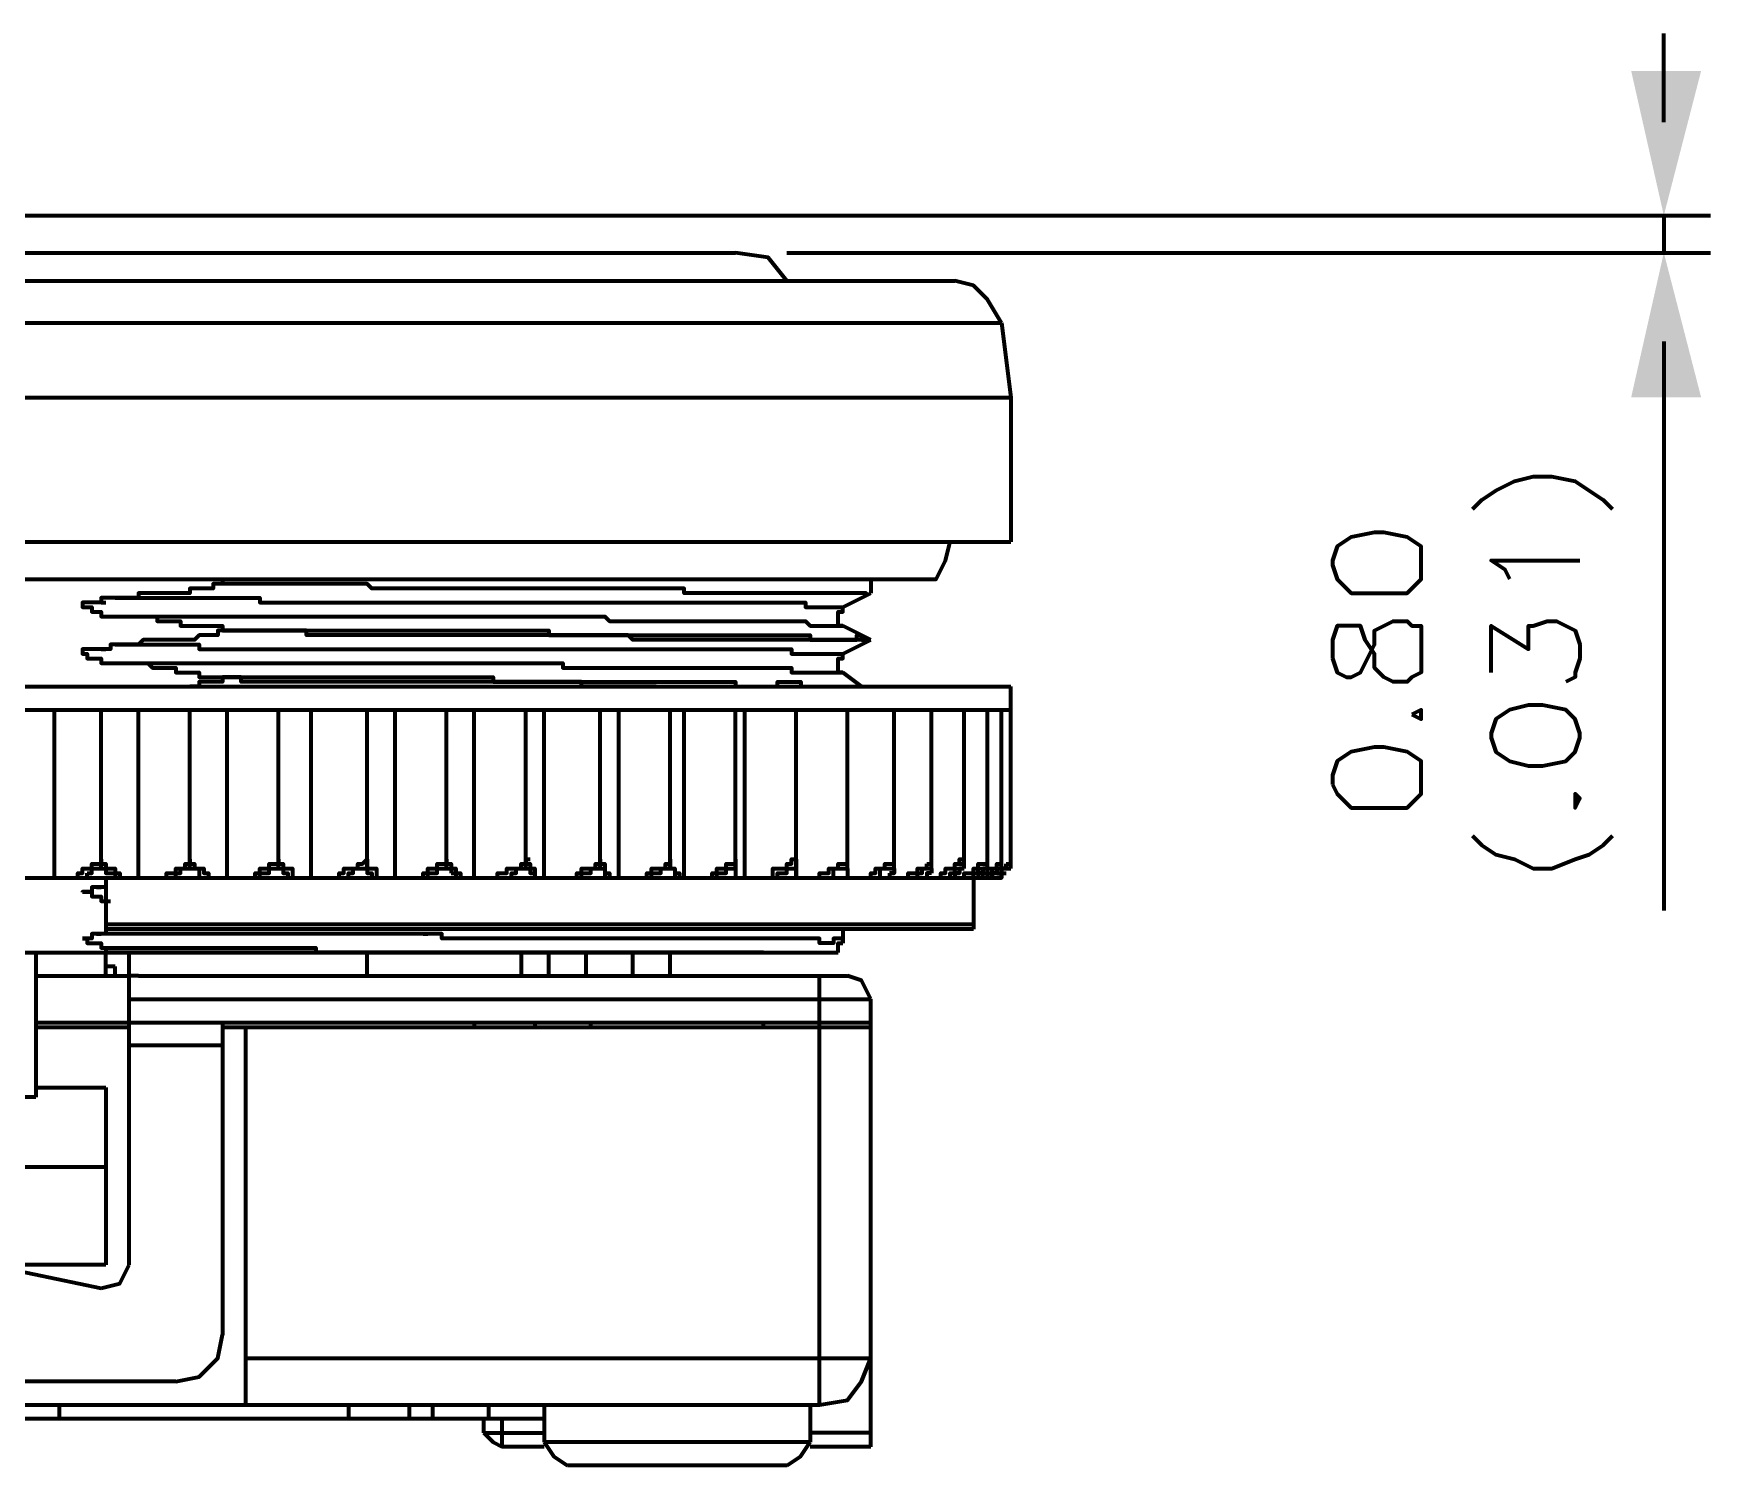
# Model space of a CAD drawing. Header units: inches. Extents: x 19 to 378, y -1 to 556.
# Drawn here: x 313.94 to 353.89, y 386.67 to 420.78 of the extents above; entities that cross this region are included whole.
import ezdxf

# ---------------------------------------------------------------- set-up
doc = ezdxf.new("R2010")
doc.units = ezdxf.units.IN
doc.layers.add('H', color=7, linetype='CONTINUOUS', lineweight=100)
doc.layers.add('P', color=250, linetype='CONTINUOUS', lineweight=100)

msp = doc.modelspace()

# ---------------------------------------------------------------- hatches: boundary and pattern name
at = {"layer": 'H', "linetype": 'CONTINUOUS'}
for points in [[(353.667, 419.889), (352, 419.889), (352.778, 416.444)], [(352, 412.111), (353.667, 412.111), (352.778, 415.556)]]:
    msp.add_hatch(color=0, dxfattribs=at).paths.add_polyline_path(points)

# ---------------------------------------------------------------- linework, layer by layer
at = {"layer": 'P', "color": 0, "linetype": 'CONTINUOUS'}
for points in [[(352.778, 418.667), (352.778, 420.778)], [(313.333, 416.444), (353.889, 416.444)], [(352.778, 416.444), (352.778, 415.556)], [(293.778, 415.556), (330.667, 415.556)], [(331.889, 414.889), (331.444, 415.444), (330.667, 415.556)], [(331.889, 415.556), (353.889, 415.556)], [(288.667, 414.889), (335.889, 414.889)], [(337, 413.889), (336.667, 414.444), (336.333, 414.778), (335.889, 414.889)], [(287.556, 413.889), (337, 413.889)], [(337, 413.889), (337.222, 412.111)], [(352.778, 413.444), (352.778, 399.889)], [(287.333, 412.111), (337.222, 412.111)], [(337.222, 412.111), (337.222, 408.667)], [(348.222, 409.444), (348.444, 409.667), (348.778, 409.889), (349.222, 410.111), (349.667, 410.222), (350.111, 410.222), (350.667, 410.111), (351, 409.889), (351.333, 409.667), (351.556, 409.444)], [(287.333, 408.667), (337.222, 408.667)], [(335, 407.778), (335.444, 407.778), (335.667, 408.222), (335.778, 408.667)], [(344.889, 408.111), (345, 407.778), (345.333, 407.444), (345.889, 407.444), (346.111, 407.444), (346.667, 407.444), (347, 407.778), (347, 408.111), (347, 408.222), (347, 408.556), (346.667, 408.778), (346.111, 408.889), (345.889, 408.889), (345.333, 408.778), (345, 408.556), (344.889, 408.222), (344.889, 408.111), (344.889, 408.111)], [(349.111, 407.778), (349, 408), (348.667, 408.222), (350.778, 408.222)], [(289.556, 407.778), (335, 407.778)], [(318.444, 407.667), (318.222, 407.667), (318.222, 407.556), (317.667, 407.556), (317.667, 407.444), (317.111, 407.444), (317.111, 407.444), (316.444, 407.444), (316.444, 407.333), (315.889, 407.333), (317.333, 407.333)], [(318.444, 407.778), (318.444, 407.667)], [(324.444, 407.556), (322, 407.556), (321.889, 407.667), (318.444, 407.667)], [(333.778, 407.444), (333.778, 407.444), (333.444, 407.444), (333.333, 407.444), (332.778, 407.444), (332.667, 407.444), (329.444, 407.444), (329.444, 407.556), (324.444, 407.556)], [(333.222, 407.111), (333.889, 407.444)], [(333.889, 407.778), (333.889, 407.444)], [(333.889, 407.444), (333.889, 407.444)], [(315.333, 407.222), (315.111, 407.222), (315.111, 407.111), (315.333, 407.111), (315.333, 407), (315.333, 407)], [(315.556, 407.222), (315.333, 407.222), (315.333, 407.222)], [(315.333, 407.222), (315.333, 407.222)], [(315.889, 407.333), (315.556, 407.333), (315.556, 407.222)], [(315.556, 407.222), (315.667, 407.222)], [(317.333, 407.333), (319.333, 407.333), (319.333, 407.222), (320.222, 407.222)], [(320.222, 407.222), (320.333, 407.222)], [(320.222, 407.222), (324.222, 407.222)], [(324.222, 407.222), (324.333, 407.222)], [(324.222, 407.222), (327.111, 407.222), (327.222, 407.222), (327.444, 407.222)], [(327.444, 407.222), (327.556, 407.222)], [(327.444, 407.222), (331.556, 407.222)], [(331.556, 407.222), (331.667, 407.222)], [(331.556, 407.222), (332.333, 407.222), (332.333, 407.111), (333.222, 407.111)], [(333.222, 406.667), (333.111, 406.667), (333.111, 407), (333.222, 407), (333.222, 407.111)], [(315.333, 407), (315.444, 407)], [(315.333, 407), (315.556, 407), (315.556, 406.889), (315.667, 406.889)], [(315.667, 406.889), (315.778, 406.889)], [(315.667, 406.889), (320.111, 406.889), (320.111, 406.889), (320.778, 406.889)], [(315.889, 406.889), (316.222, 406.889), (316.222, 406.889), (316.889, 406.889), (316.889, 406.778), (317.444, 406.778), (317.444, 406.667), (317.889, 406.667), (317.889, 406.667), (318.444, 406.667), (318.444, 406.556), (318.444, 406.556)], [(320.778, 406.889), (320.889, 406.889)], [(320.778, 406.889), (327.556, 406.889), (327.667, 406.778), (331.444, 406.778)], [(331.444, 406.778), (332.333, 406.778), (332.444, 406.667), (333.222, 406.667)], [(333.889, 406.333), (333.222, 406.667)], [(344.889, 405.889), (345, 405.556), (345.222, 405.444), (345.333, 405.444), (345.556, 405.556), (345.667, 405.778), (345.889, 406.222), (345.889, 406.556), (346.111, 406.667), (346.333, 406.778), (346.667, 406.778), (346.778, 406.667), (347, 406.667), (347, 406.333), (347, 405.889), (347, 405.556), (346.778, 405.444), (346.667, 405.333), (346.333, 405.333), (346.111, 405.444), (345.889, 405.667), (345.889, 406), (345.667, 406.333), (345.556, 406.667), (345.333, 406.667), (345.222, 406.667), (345, 406.667), (344.889, 406.333), (344.889, 405.889)], [(348.667, 405.556), (348.667, 406.667), (349.556, 406.111), (349.556, 406.333), (349.556, 406.667), (349.667, 406.667), (350, 406.778), (350.222, 406.778), (350.444, 406.667), (350.667, 406.556), (350.778, 406.222), (350.778, 405.889), (350.667, 405.556), (350.667, 405.444), (350.444, 405.333)], [(318.444, 406.556), (318.333, 406.556), (318.333, 406.444), (317.889, 406.444), (317.778, 406.333), (317.222, 406.333), (317.222, 406.333), (316.556, 406.333), (316.444, 406.222), (315.889, 406.222), (317.889, 406.222), (317.889, 406.111), (318.444, 406.111)], [(318.444, 406.556), (318.556, 406.556)], [(318.444, 406.556), (326.222, 406.556), (326.222, 406.444), (327.889, 406.444)], [(323.556, 406.444), (320.444, 406.444), (320.444, 406.556), (318.444, 406.556)], [(333.667, 406.333), (333.444, 406.333), (333.444, 406.333), (332.667, 406.333), (332.667, 406.333), (328.222, 406.333), (328.111, 406.444), (323.556, 406.444)], [(327.889, 406.444), (332.444, 406.444), (332.444, 406.333), (333.556, 406.333), (333.556, 406.444), (333.667, 406.444), (333.667, 406.333), (333.778, 406.333)], [(333.222, 406), (333.889, 406.333)], [(333.778, 406.333), (333.778, 406.333), (333.667, 406.333)], [(333.889, 406.333), (333.889, 406.333)], [(333.889, 406.333), (333.889, 406.333)], [(333.889, 406.333), (333.889, 406.333)], [(315.333, 406.111), (315.111, 406.111), (315.111, 406), (315.222, 406), (315.222, 405.889), (315.333, 405.889)], [(315.556, 406.111), (315.333, 406.111), (315.333, 406.111)], [(315.333, 406.111), (315.333, 406.111)], [(315.333, 405.889), (315.444, 405.889)], [(315.333, 405.889), (315.556, 405.889), (315.556, 405.778), (315.667, 405.778)], [(315.889, 406.222), (315.778, 406.222), (315.778, 406.111), (315.556, 406.111)], [(315.556, 406.111), (315.667, 406.111)], [(318.444, 406.111), (318.444, 406.111)], [(318.444, 406.111), (325.889, 406.111), (325.889, 406.111), (328.333, 406.111)], [(328.333, 406.111), (328.444, 406.111)], [(328.333, 406.111), (332, 406.111), (332, 406), (333.222, 406)], [(333.222, 405.556), (333.111, 405.556), (333.111, 405.889), (333.222, 405.889), (333.222, 406)], [(315.667, 405.778), (315.778, 405.778)], [(315.667, 405.778), (318.667, 405.778), (318.667, 405.778), (320.444, 405.778)], [(315.889, 405.778), (316.111, 405.778), (316.111, 405.778), (316.667, 405.778), (316.778, 405.667), (317.333, 405.667), (317.333, 405.556), (317.889, 405.556), (317.889, 405.444), (318.333, 405.444), (318.333, 405.444), (318.444, 405.444)], [(318.444, 405.444), (318.444, 405.444), (318.444, 405.333), (317.889, 405.333), (317.889, 405.222), (317.667, 405.222)], [(318.444, 405.444), (318.556, 405.444)], [(318.444, 405.444), (324.889, 405.444), (324.889, 405.333), (328.667, 405.333)], [(323.556, 405.333), (318.889, 405.333), (318.889, 405.444), (318.444, 405.444)], [(320.444, 405.778), (320.444, 405.778)], [(320.444, 405.778), (325.889, 405.778)], [(325.889, 405.778), (325.889, 405.778)], [(325.889, 405.778), (326.556, 405.778), (326.556, 405.667), (332, 405.667), (332, 405.556), (332.222, 405.556)], [(332.222, 405.556), (332.333, 405.556)], [(332.222, 405.556), (333.222, 405.556)], [(333.667, 405.222), (333.222, 405.556)], [(287.333, 405.222), (337.222, 405.222)], [(287.333, 405.222), (337.222, 405.222)], [(328.778, 405.222), (327, 405.222), (327, 405.333), (323.556, 405.333)], [(328.667, 405.333), (328.778, 405.333)], [(328.667, 405.333), (330.667, 405.333), (330.667, 405.222), (331.111, 405.222)], [(331.111, 405.222), (331.667, 405.222), (331.667, 405.333), (332.222, 405.333), (332.222, 405.222), (332.667, 405.222)], [(331.111, 405.222), (331.222, 405.222)], [(337.222, 404.667), (337.222, 405.222)], [(287.333, 404.667), (337.222, 404.667)], [(287.333, 404.667), (337.222, 404.667)], [(314.444, 400.667), (314.444, 404.667)], [(315.556, 400.889), (315.556, 404.667)], [(316.444, 400.667), (316.444, 404.667)], [(317.667, 400.889), (317.667, 404.667)], [(318.556, 400.667), (318.556, 404.667)], [(319.778, 400.889), (319.778, 404.667)], [(320.556, 400.667), (320.556, 404.667)], [(321.889, 400.889), (321.889, 404.667)], [(322.556, 400.667), (322.556, 404.667)], [(323.778, 400.889), (323.778, 404.667)], [(324.444, 400.667), (324.444, 404.667)], [(325.667, 400.889), (325.667, 404.667)], [(326.111, 400.667), (326.111, 404.667)], [(327.444, 400.889), (327.444, 404.667)], [(327.889, 400.667), (327.889, 404.667)], [(329.111, 400.889), (329.111, 404.667)], [(329.444, 400.667), (329.444, 404.667)], [(330.667, 400.889), (330.667, 404.667)], [(330.889, 400.667), (330.889, 404.667)], [(332.111, 400.889), (332.111, 404.667)], [(332.111, 400.667), (332.111, 404.667)], [(333.333, 400.889), (333.333, 404.667)], [(334.444, 400.889), (334.444, 404.667)], [(335.333, 400.889), (335.333, 404.667)], [(336.111, 400.889), (336.111, 404.667)], [(336.667, 400.889), (336.667, 404.667)], [(337, 400.889), (337, 404.667)], [(337.222, 400.889), (337.222, 404.667)], [(346.778, 404.556), (347, 404.444), (347, 404.556), (347, 404.667), (346.778, 404.556)], [(348.667, 404), (348.778, 403.667), (349.111, 403.444), (349.556, 403.333), (349.889, 403.333), (350.444, 403.444), (350.667, 403.667), (350.778, 404), (350.778, 404.111), (350.667, 404.444), (350.444, 404.667), (349.889, 404.778), (349.556, 404.778), (349.111, 404.667), (348.778, 404.444), (348.667, 404.111), (348.667, 404), (348.667, 404)], [(344.889, 402.889), (345, 402.667), (345.333, 402.333), (345.889, 402.333), (346.111, 402.333), (346.667, 402.333), (347, 402.667), (347, 402.889), (347, 403.111), (347, 403.444), (346.667, 403.667), (346.111, 403.778), (345.889, 403.778), (345.333, 403.667), (345, 403.444), (344.889, 403.111), (344.889, 402.889)], [(350.667, 402.556), (350.667, 402.333), (350.778, 402.556), (350.667, 402.667), (350.667, 402.556)], [(348.222, 401.667), (348.444, 401.444), (348.778, 401.222), (349.222, 401.111), (349.667, 400.889), (350.111, 400.889), (350.667, 401.111), (351, 401.222), (351.333, 401.444), (351.556, 401.667)], [(315, 400.667), (315, 400.778), (315.111, 400.778), (315.111, 400.889), (315.333, 400.889), (315.333, 400.889), (315.333, 400.889), (315.333, 401), (315.556, 401), (315.556, 401.111), (315.556, 401), (315.667, 401), (315.667, 400.889)], [(317.111, 400.667), (317.111, 400.778), (317.333, 400.778), (317.333, 400.889), (317.333, 400.889), (317.333, 400.889), (317.556, 400.889), (317.556, 401), (317.667, 401), (317.667, 401.111), (317.667, 401), (317.778, 401), (317.778, 400.889), (317.889, 400.889)], [(319.222, 400.667), (319.222, 400.778), (319.333, 400.778), (319.333, 400.889), (319.444, 400.889), (319.444, 400.889), (319.556, 400.889), (319.556, 401), (319.778, 401), (319.778, 401.111)], [(319.778, 401.111), (319.778, 401), (319.889, 401), (319.889, 400.889), (320, 400.889), (320, 400.889), (320.111, 400.889), (320.111, 400.778), (320.111, 400.778), (320.111, 400.667)], [(321.222, 400.667), (321.222, 400.778), (321.333, 400.778), (321.333, 400.889), (321.556, 400.889), (321.556, 400.889), (321.667, 400.889), (321.667, 401), (321.778, 401), (321.889, 401.111), (321.889, 401), (321.889, 401), (321.889, 400.889)], [(323.222, 400.667), (323.222, 400.778), (323.333, 400.778), (323.333, 400.889), (323.444, 400.889), (323.444, 400.889), (323.556, 400.889), (323.556, 401), (323.778, 401), (323.778, 401.111), (323.778, 401), (323.889, 401), (323.889, 400.889), (323.889, 400.889)], [(325, 400.667), (325, 400.778), (325.222, 400.778), (325.222, 400.889), (325.333, 400.889), (325.333, 400.889), (325.556, 400.889), (325.556, 401), (325.667, 401), (325.667, 401.111)], [(325.667, 401.111), (325.778, 401.111)], [(325.667, 401.111), (325.667, 401), (325.778, 401), (325.778, 400.889), (325.889, 400.889), (325.889, 400.778), (325.889, 400.778), (325.889, 400.667)], [(326.778, 400.667), (326.889, 400.667), (326.889, 400.778), (327, 400.778), (327, 400.889), (327.111, 400.889), (327.111, 400.889), (327.333, 400.889), (327.333, 401), (327.444, 401), (327.444, 401.111)], [(327.444, 401.111), (327.444, 401), (327.556, 401), (327.556, 400.889), (327.556, 400.889), (327.556, 400.778), (327.667, 400.778), (327.667, 400.667)], [(328.444, 400.667), (328.556, 400.667), (328.556, 400.778), (328.667, 400.778), (328.667, 400.889), (328.778, 400.889), (328.778, 400.889), (329, 400.889), (329, 401), (329.111, 401), (329.111, 401.111)], [(329.111, 401.111), (329.111, 400.889), (329.222, 400.889), (329.222, 400.778), (329.333, 400.778), (329.333, 400.667)], [(330.111, 400.667), (330.111, 400.778), (330.222, 400.778), (330.222, 400.889), (330.333, 400.889), (330.333, 400.889), (330.444, 400.889), (330.444, 401), (330.667, 401), (330.667, 401.111)], [(330.667, 401.111), (330.667, 401), (330.667, 401), (330.667, 400.667)], [(331.444, 400.667), (331.556, 400.667), (331.556, 400.778), (331.556, 400.778), (331.556, 400.889), (331.778, 400.889), (331.778, 400.889), (331.889, 400.889), (331.889, 401), (332, 401), (332, 401.111), (332.111, 401.111), (332.111, 400.889)], [(333.333, 401), (333.333, 401.111)], [(334.333, 401), (334.444, 401), (334.444, 401.111)], [(335.222, 401), (335.333, 401), (335.333, 401.111)], [(336, 401), (336, 401.111), (336.111, 401.111)], [(336.556, 401), (336.667, 401), (336.667, 401.111)], [(336.778, 400.889), (336.889, 400.889), (336.889, 401), (337, 401), (337, 401.111)], [(337, 401.111), (337, 401.111)], [(337, 401.111), (337, 401.111)], [(337.111, 401), (337.222, 401), (337.222, 401.111)], [(287.667, 400.667), (336.889, 400.667)], [(313.889, 400.667), (315, 400.667)], [(315, 400.667), (315, 400.667), (315, 400.667), (315.222, 400.667), (315.222, 400.778)], [(315, 400.667), (315, 400.667)], [(315.222, 400.778), (315.333, 400.778), (315.333, 400.889), (315.444, 400.889), (315.444, 400.889), (315.556, 400.889), (315.556, 400.889), (315.667, 400.889), (315.667, 400.778), (315.778, 400.778)], [(315.222, 400.778), (315.333, 400.778)], [(315.667, 400.889), (315.778, 400.889)], [(315.667, 400.889), (315.778, 400.889), (315.778, 400.889), (315.889, 400.889), (315.889, 400.778), (316, 400.778), (316, 400.667)], [(315.667, 400.667), (315.667, 399.444)], [(315.778, 400.778), (315.889, 400.778)], [(315.778, 400.778), (315.889, 400.778), (315.889, 400.667), (315.889, 400.667), (315.889, 400.667), (316, 400.667)], [(316, 400.667), (317.111, 400.667)], [(316, 400.667), (316.111, 400.667)], [(317.111, 400.667), (317.222, 400.667), (317.222, 400.667), (317.333, 400.667)], [(317.333, 400.667), (317.333, 400.778), (317.444, 400.778), (317.444, 400.889), (317.556, 400.889), (317.556, 400.889), (317.778, 400.889), (317.778, 400.889), (317.889, 400.889), (317.889, 400.778)], [(317.333, 400.667), (317.333, 400.667)], [(317.889, 400.889), (317.889, 400.889)], [(317.889, 400.889), (317.889, 400.889), (317.889, 400.889), (318, 400.889), (318, 400.778), (318.111, 400.778), (318.111, 400.667)], [(317.889, 400.778), (317.889, 400.778)], [(317.889, 400.778), (317.889, 400.778), (317.889, 400.667), (318.111, 400.667), (318.111, 400.667)], [(318.111, 400.667), (319.222, 400.667)], [(318.111, 400.667), (318.111, 400.667)], [(319.222, 400.667), (319.333, 400.667), (319.333, 400.667), (319.333, 400.667)], [(319.333, 400.667), (319.333, 400.778), (319.556, 400.778), (319.556, 400.889), (319.667, 400.889), (319.667, 400.889), (319.778, 400.889)], [(319.333, 400.667), (319.444, 400.667)], [(319.778, 400.889), (319.889, 400.889), (319.889, 400.889), (319.889, 400.889), (319.889, 400.778), (320, 400.778), (320, 400.667), (320.111, 400.667)], [(320.111, 400.667), (321.222, 400.667)], [(320.111, 400.667), (320.111, 400.667)], [(320.111, 400.667), (320.111, 400.667), (320.111, 400.667)], [(321.222, 400.667), (321.333, 400.667)], [(321.222, 400.667), (321.333, 400.667), (321.333, 400.667), (321.444, 400.667)], [(321.444, 400.667), (321.444, 400.778), (321.556, 400.778), (321.556, 400.889), (321.667, 400.889), (321.778, 400.889), (321.889, 400.889), (321.889, 400.889), (321.889, 400.889)], [(321.444, 400.667), (321.556, 400.667)], [(321.889, 400.889), (322, 400.889)], [(321.889, 400.889), (321.889, 400.778), (322, 400.778), (322, 400.667), (322.111, 400.667)], [(321.889, 400.889), (322, 400.889)], [(321.889, 400.889), (322, 400.889), (322, 400.889), (322.111, 400.889), (322.111, 400.778), (322.111, 400.778), (322.111, 400.667)], [(322.111, 400.667), (323.222, 400.667)], [(322.111, 400.667), (322.111, 400.667)], [(322.111, 400.667), (322.111, 400.667), (322.111, 400.667)], [(323.222, 400.667), (323.333, 400.667), (323.333, 400.667)], [(323.333, 400.667), (323.333, 400.778), (323.556, 400.778), (323.556, 400.889), (323.667, 400.889), (323.667, 400.889), (323.889, 400.889), (323.889, 400.889), (323.889, 400.889), (323.889, 400.778)], [(323.333, 400.667), (323.444, 400.667)], [(323.889, 400.889), (324, 400.889)], [(323.889, 400.889), (323.889, 400.889), (324, 400.889), (324, 400.778), (324.111, 400.778), (324.111, 400.667)], [(323.889, 400.778), (324, 400.778)], [(323.889, 400.778), (324, 400.778), (324, 400.667), (324.111, 400.667), (324.111, 400.667)], [(324.111, 400.667), (325, 400.667)], [(324.111, 400.667), (324.111, 400.667)], [(325, 400.667), (325.111, 400.667), (325.111, 400.667), (325.333, 400.667)], [(325.333, 400.667), (325.333, 400.778), (325.444, 400.778), (325.444, 400.889), (325.556, 400.889), (325.556, 400.889), (325.667, 400.889)], [(325.333, 400.667), (325.333, 400.667)], [(325.667, 400.889), (325.778, 400.889)], [(325.667, 400.889), (325.667, 400.889), (325.778, 400.889), (325.778, 400.778), (325.889, 400.778), (325.889, 400.667)], [(325.889, 400.667), (326.778, 400.667)], [(325.889, 400.667), (325.889, 400.667)], [(325.889, 400.667), (325.889, 400.667), (325.889, 400.667)], [(326.778, 400.667), (326.889, 400.667), (326.889, 400.667), (327, 400.667)], [(327, 400.667), (327, 400.778), (327.222, 400.778), (327.222, 400.889), (327.333, 400.889), (327.333, 400.889), (327.444, 400.889)], [(327, 400.667), (327.111, 400.667)], [(327.444, 400.889), (327.556, 400.889), (327.556, 400.778), (327.556, 400.778), (327.556, 400.667)], [(327.556, 400.667), (327.667, 400.667)], [(327.556, 400.667), (327.556, 400.667), (327.667, 400.667)], [(327.667, 400.667), (328.444, 400.667)], [(328.444, 400.667), (328.556, 400.667)], [(328.444, 400.667), (328.556, 400.667), (328.556, 400.667), (328.667, 400.667)], [(328.667, 400.667), (328.667, 400.778), (328.889, 400.778), (328.889, 400.889), (329, 400.889), (329, 400.889), (329.111, 400.889)], [(328.667, 400.667), (328.778, 400.667)], [(329.111, 400.889), (329.111, 400.889), (329.222, 400.889), (329.222, 400.667)], [(329.222, 400.667), (329.333, 400.667)], [(329.222, 400.667), (329.333, 400.667), (329.333, 400.667)], [(329.333, 400.667), (330.111, 400.667)], [(330.111, 400.667), (330.111, 400.667), (330.111, 400.667), (330.222, 400.667), (330.222, 400.778), (330.333, 400.778)], [(330.111, 400.667), (330.111, 400.667)], [(330.333, 400.778), (330.444, 400.778), (330.444, 400.889), (330.556, 400.889), (330.556, 400.889), (330.667, 400.889)], [(330.333, 400.778), (330.444, 400.778)], [(330.667, 400.889), (330.667, 400.889), (330.667, 400.889), (330.667, 400.667)], [(330.667, 400.667), (331.444, 400.667)], [(330.667, 400.667), (330.778, 400.667)], [(330.667, 400.667), (330.667, 400.667)], [(331.444, 400.667), (331.556, 400.667)], [(331.444, 400.667), (331.556, 400.667), (331.556, 400.667), (331.667, 400.667)], [(331.667, 400.667), (331.667, 400.778), (331.889, 400.778), (331.889, 400.889), (331.889, 400.889), (331.889, 400.889), (332.111, 400.889), (332.111, 400.778)], [(331.667, 400.667), (331.778, 400.667)], [(332.111, 400.889), (332.111, 400.889)], [(332.111, 400.889), (332.111, 400.667)], [(332.111, 400.778), (332.111, 400.778)], [(332.111, 400.778), (332.111, 400.667)], [(332.111, 400.667), (332.667, 400.667)], [(332.111, 400.667), (332.111, 400.667)], [(332.667, 400.667), (332.667, 400.778), (332.889, 400.778), (332.889, 400.889), (333, 400.889), (333, 400.889), (333.111, 400.889), (333.111, 401), (333.333, 401)], [(332.667, 400.667), (332.778, 400.667)], [(332.667, 400.667), (332.778, 400.667), (332.778, 400.667), (333, 400.667)], [(333, 400.667), (333, 400.778), (333, 400.778), (333, 400.889), (333.222, 400.889), (333.222, 400.889), (333.333, 400.889)], [(333, 400.667), (333, 400.667)], [(333.333, 401), (333.333, 401)], [(333.333, 400.889), (333.333, 400.778)], [(333.333, 400.889), (333.333, 400.889)], [(333.333, 400.778), (333.333, 400.778)], [(333.333, 400.778), (333.333, 400.667)], [(333.333, 400.667), (333.889, 400.667)], [(333.889, 400.667), (333.889, 400.778), (334, 400.778), (334, 400.889), (334.111, 400.889), (334.111, 400.889), (334.222, 400.889), (334.222, 401), (334.333, 401)], [(333.889, 400.667), (333.889, 400.667), (333.889, 400.667), (334, 400.667)], [(334, 400.667), (334.111, 400.667), (334.111, 400.778), (334.111, 400.778), (334.111, 400.889), (334.333, 400.889), (334.333, 400.889), (334.444, 400.889)], [(334, 400.667), (334.111, 400.667)], [(334.333, 401), (334.444, 401)], [(334.444, 400.889), (334.444, 400.778), (334.333, 400.778)], [(334.333, 400.778), (334.444, 400.778)], [(334.333, 400.778), (334.333, 400.667)], [(334.333, 400.667), (334.778, 400.667)], [(334.444, 400.889), (334.444, 400.889)], [(334.778, 400.667), (334.778, 400.778), (335, 400.778), (335, 400.889), (335, 400.889), (335, 400.889), (335.222, 400.889), (335.222, 401)], [(334.778, 400.667), (334.889, 400.667), (334.889, 400.667)], [(334.889, 400.667), (335, 400.667), (335, 400.778), (335.111, 400.778), (335.111, 400.889)], [(334.889, 400.667), (335, 400.667)], [(335.111, 400.889), (335.222, 400.889)], [(335.111, 400.889), (335.222, 400.889), (335.222, 400.889), (335.333, 400.889)], [(335.222, 401), (335.333, 401)], [(335.333, 400.778), (335.222, 400.778), (335.222, 400.667)], [(335.222, 400.667), (335.556, 400.667)], [(335.333, 400.889), (335.333, 400.778)], [(335.333, 400.778), (335.333, 400.778)], [(335.556, 400.667), (335.556, 400.778), (335.667, 400.778), (335.667, 400.889), (335.889, 400.889), (335.889, 400.889), (335.889, 400.889), (335.889, 401), (336, 401)], [(335.556, 400.667), (335.556, 400.667), (335.778, 400.667)], [(335.778, 400.667), (335.778, 400.778), (335.889, 400.778), (335.889, 400.889), (336, 400.889), (336, 400.889)], [(335.778, 400.667), (335.889, 400.667)], [(336.111, 400.889), (336, 400.889), (336, 400.778), (335.889, 400.778)], [(335.889, 400.778), (336, 400.778)], [(335.889, 400.778), (335.889, 400.667), (335.889, 400.667)], [(335.889, 400.667), (336.111, 400.667)], [(336, 401), (336.111, 401)], [(336, 400.889), (336.111, 400.889)], [(336, 400.889), (336.111, 400.889)], [(336.111, 400.667), (336.111, 400.778), (336.333, 400.778), (336.333, 400.889), (336.444, 400.889), (336.444, 400.889), (336.444, 400.889), (336.444, 401), (336.556, 401)], [(336.111, 400.667), (336.222, 400.667), (336.222, 400.667)], [(336.222, 400.667), (336.333, 400.667), (336.333, 400.778), (336.444, 400.778), (336.444, 400.889), (336.556, 400.889)], [(336.222, 400.667), (336.333, 400.667)], [(336.333, 400.667), (336.333, 399.444)], [(336.667, 400.889), (336.556, 400.889), (336.556, 400.778), (336.444, 400.778), (336.444, 400.667)], [(336.444, 400.667), (336.556, 400.667)], [(336.444, 400.667), (336.556, 400.667)], [(336.444, 400.667), (336.444, 400.667), (336.444, 400.667)], [(336.556, 401), (336.667, 401)], [(336.556, 400.889), (336.667, 400.889)], [(336.556, 400.889), (336.556, 400.889), (336.667, 400.889)], [(336.556, 400.667), (336.556, 400.778), (336.667, 400.778), (336.667, 400.889), (336.778, 400.889), (336.778, 400.889)], [(336.556, 400.667), (336.667, 400.667), (336.667, 400.667), (336.667, 400.667)], [(336.667, 400.667), (336.667, 400.778), (336.778, 400.778), (336.778, 400.889), (336.889, 400.889)], [(336.778, 400.667), (336.667, 400.667)], [(336.667, 400.667), (336.778, 400.667)], [(337, 400.889), (337, 400.889), (337, 400.889), (336.889, 400.889), (336.889, 400.778), (336.778, 400.778), (336.778, 400.667)], [(336.778, 400.667), (336.778, 400.778), (337, 400.778), (337, 400.889), (337, 400.889)], [(336.778, 400.889), (336.889, 400.889)], [(336.778, 400.667), (336.889, 400.667)], [(336.778, 400.667), (336.889, 400.667)], [(336.778, 400.667), (336.889, 400.667), (336.889, 400.667), (337, 400.667)], [(336.889, 400.889), (337, 400.889)], [(336.889, 400.889), (337, 400.889), (337, 400.889), (337, 400.889)], [(337, 400.778), (337, 400.778), (337, 400.667), (336.889, 400.667), (336.889, 400.667)], [(336.889, 400.667), (337, 400.667)], [(337, 400.889), (337, 400.889), (337.111, 400.889), (337.111, 401)], [(337.222, 400.889), (337.111, 400.889), (337.111, 400.889), (337, 400.889), (337, 400.778)], [(337, 400.889), (337.111, 400.889)], [(337, 400.667), (337, 400.778), (337, 400.778), (337, 400.889), (337.111, 400.889), (337.111, 400.889), (337.222, 400.889)], [(337, 400.889), (337.111, 400.889)], [(337, 400.778), (337.111, 400.778)], [(337, 400.667), (337, 400.667)], [(337.111, 401), (337.222, 401)], [(315.444, 400.444), (315.333, 400.444), (315.333, 400.333), (315.111, 400.333)], [(315.111, 400.333), (315.222, 400.333)], [(315.111, 400.333), (315.111, 400.333), (315.333, 400.333), (315.333, 400.222), (315.333, 400.222)], [(315.667, 400.556), (315.667, 400.444), (315.444, 400.444)], [(315.444, 400.444), (315.556, 400.444)], [(315.333, 400.222), (315.444, 400.222)], [(315.333, 400.222), (315.556, 400.222), (315.556, 400.111), (315.667, 400.111)], [(315.667, 400.111), (315.778, 400.111)], [(336.333, 399.556), (315.667, 399.556)], [(315.444, 399.333), (315.333, 399.333), (315.333, 399.222), (315.222, 399.222), (315.222, 399.222), (315.111, 399.222)], [(315.111, 399.222), (315.222, 399.222)], [(315.111, 399.222), (315.222, 399.222), (315.222, 399.111), (315.444, 399.111)], [(315.667, 399.333), (315.444, 399.333)], [(315.444, 399.333), (315.556, 399.333)], [(315.444, 399.111), (315.556, 399.111)], [(315.444, 399.111), (315.556, 399.111), (315.556, 399), (315.667, 399)], [(336.333, 399.444), (315.667, 399.444)], [(315.667, 399.444), (315.667, 399.333)], [(323.222, 399.333), (315.667, 399.333)], [(333.222, 399.111), (333.222, 399.222), (333, 399.222), (333, 399.111), (332.667, 399.111), (332.667, 399.222), (330.111, 399.222), (330.111, 399.222), (323.667, 399.222), (323.667, 399.333), (323.222, 399.333)], [(323.222, 399.333), (323.333, 399.333)], [(333.111, 398.889), (333.111, 399.111), (333.222, 399.111)], [(333.222, 399.444), (333.222, 399.111)], [(291.444, 398.889), (333.111, 398.889)], [(314, 398.889), (314, 395.444)], [(315.333, 398.889), (315.667, 398.889)], [(315.667, 399), (315.667, 398.889)], [(315.667, 399), (320.667, 399), (320.667, 398.889), (321.333, 398.889)], [(321.333, 398.889), (315.667, 398.889)], [(315.667, 398.333), (315.667, 398.889)], [(316.222, 391.444), (316.222, 398.889)], [(321.889, 398.889), (321.333, 398.889)], [(321.889, 398.333), (321.889, 398.889)], [(323.444, 398.889), (321.889, 398.889)], [(321.889, 398.889), (322, 398.889)], [(326.778, 398.889), (323.444, 398.889)], [(323.444, 398.889), (323.556, 398.889)], [(325.556, 398.889), (325.556, 398.333)], [(326.222, 398.333), (326.222, 398.889)], [(331.333, 398.889), (326.778, 398.889)], [(326.778, 398.889), (326.889, 398.889)], [(327.111, 398.333), (327.111, 398.889)], [(328.222, 398.333), (328.222, 398.889)], [(329.111, 398.333), (329.111, 398.889)], [(314, 398.333), (316.222, 398.333)], [(315.889, 398.556), (315.667, 398.556)], [(315.889, 398.333), (315.889, 398.556)], [(316.444, 398.333), (316.222, 398.333)], [(316.444, 398.333), (333.333, 398.333)], [(332.667, 388.111), (332.667, 398.333)], [(333.889, 397.778), (333.667, 398.222), (333.333, 398.333)], [(316.222, 397.778), (333.889, 397.778)], [(333.889, 387.111), (333.889, 397.778)], [(314, 397.222), (333.889, 397.222)], [(314, 397.111), (316.222, 397.111)], [(318.444, 397.222), (318.444, 389.778)], [(318.444, 397.111), (333.889, 397.111)], [(319, 388.111), (319, 397.111)], [(324.444, 397.222), (324.444, 397.111)], [(325.889, 397.222), (325.889, 397.111)], [(327.222, 397.111), (327.222, 397.222)], [(331.333, 397.111), (331.333, 397.222)], [(318.444, 396.667), (316.222, 396.667)], [(314, 395.667), (315.667, 395.667)], [(315.667, 395.667), (315.667, 391.444)], [(314, 395.444), (310.556, 395.444)], [(308.889, 393.778), (315.667, 393.778)], [(315.667, 391.444), (312.889, 391.444), (315.556, 390.889)], [(315.556, 390.889), (316, 391), (316.222, 391.444)], [(317.333, 388.667), (317.889, 388.778), (318.333, 389.222), (318.444, 389.778)], [(319, 389.222), (333.889, 389.222)], [(332.667, 388.111), (333.333, 388.222), (333.667, 388.667), (333.889, 389.222)], [(317.333, 388.667), (307.222, 388.667)], [(291.889, 388.111), (332.667, 388.111)], [(314.556, 388.111), (314.556, 387.778)], [(321.444, 388.111), (321.444, 387.778)], [(322.889, 388.111), (322.889, 387.778)], [(323.444, 388.111), (323.444, 387.778)], [(324.778, 388.111), (324.778, 387.778)], [(326.111, 388.111), (326.111, 387.222)], [(332.444, 388.111), (332.444, 387.222)], [(326.111, 387.778), (298.444, 387.778)], [(324.667, 387.444), (324.667, 387.778)], [(325.111, 387.111), (325.111, 387.778)], [(324.667, 387.444), (326.111, 387.444)], [(324.667, 387.444), (324.889, 387.222), (325.111, 387.111)], [(326.111, 387.111), (325.111, 387.111)], [(332.444, 387.222), (326.111, 387.222)], [(326.111, 387.222), (326.333, 386.889), (326.667, 386.667)], [(331.889, 386.667), (332.222, 386.889), (332.444, 387.222)], [(333.889, 387.444), (332.444, 387.444)], [(333.889, 387.111), (332.444, 387.111)], [(331.889, 386.667), (326.667, 386.667)]]:
    msp.add_lwpolyline(points, dxfattribs=at)

doc.saveas('drawing.dxf')
